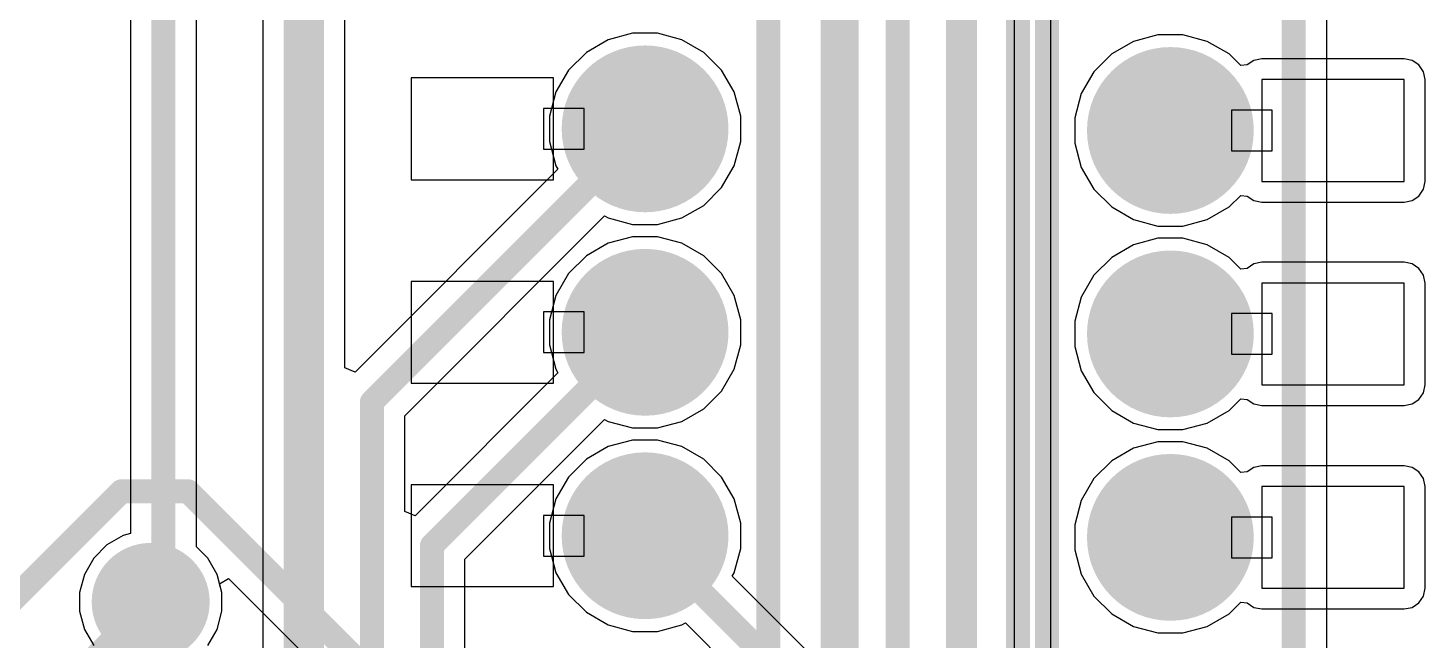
# Model space of a CAD drawing. Header units: inches. Extents: x -0.01 to 4.3, y -0.01 to 7.88.
# Drawn here: x 2.949 to 3.636, y 5.687 to 5.987 of the extents above; entities that cross this region are included whole.
import ezdxf

# ---------------------------------------------------------------- set-up
doc = ezdxf.new("R2010")
doc.units = ezdxf.units.IN
doc.header["$MEASUREMENT"] = 0
for name, color, linetype in [('Bottom Layer', 5, 'Continuous'), ('Bottom Solder', 6, 'Continuous'), ('Multi-Layer', 9, 'Continuous'), ('Pad Holes', 156, 'Continuous'), ('Top Layer', 1, 'Continuous'), ('Top Overlay', 2, 'Continuous'), ('Top Solder', 216, 'Continuous'), ('Via Holes', 16, 'Continuous')]:
    doc.layers.add(name, color=color, linetype=linetype)

# ---------------------------------------------------------------- blocks, each defined once
blk = doc.blocks.new('B___P____31')
at = {"layer": 'Bottom Layer'}
h = blk.add_hatch(color=5, dxfattribs=at)
edge = h.paths.add_edge_path()
edge.add_arc((0.3, 0.65), 0.037, 0, 360)
h = blk.add_hatch(color=5, dxfattribs=at)
edge = h.paths.add_edge_path()
edge.add_arc((0.3, 0.55), 0.037, 0, 360)
h = blk.add_hatch(color=5, dxfattribs=at)
edge = h.paths.add_edge_path()
edge.add_arc((0.3, 0.45), 0.037, 0, 360)
at = {"layer": 'Bottom Solder'}
h = blk.add_hatch(color=6, dxfattribs=at)
edge = h.paths.add_edge_path()
edge.add_arc((0.3, 0.65), 0.041, 0, 360)
h = blk.add_hatch(color=6, dxfattribs=at)
edge = h.paths.add_edge_path()
edge.add_arc((0.3, 0.55), 0.041, 0, 360)
h = blk.add_hatch(color=6, dxfattribs=at)
edge = h.paths.add_edge_path()
edge.add_arc((0.3, 0.45), 0.041, 0, 360)
at = {"layer": 'Multi-Layer'}
h = blk.add_hatch(color=9, dxfattribs=at)
edge = h.paths.add_edge_path()
edge.add_arc((0.3, 0.65), 0.037, 0, 360)
h = blk.add_hatch(color=9, dxfattribs=at)
edge = h.paths.add_edge_path()
edge.add_arc((0.3, 0.55), 0.037, 0, 360)
h = blk.add_hatch(color=9, dxfattribs=at)
edge = h.paths.add_edge_path()
edge.add_arc((0.3, 0.45), 0.037, 0, 360)
at = {"layer": 'Pad Holes'}
h = blk.add_hatch(color=7, dxfattribs=at)
edge = h.paths.add_edge_path()
edge.add_arc((0.3, 0.65), 0.02, 0, 360)
h = blk.add_hatch(color=7, dxfattribs=at)
edge = h.paths.add_edge_path()
edge.add_arc((0.3, 0.55), 0.02, 0, 360)
h = blk.add_hatch(color=7, dxfattribs=at)
edge = h.paths.add_edge_path()
edge.add_arc((0.3, 0.45), 0.02, 0, 360)
at = {"layer": 'Top Layer'}
h = blk.add_hatch(color=1, dxfattribs=at)
edge = h.paths.add_edge_path()
edge.add_arc((0.3, 0.65), 0.037, 0, 360)
h = blk.add_hatch(color=1, dxfattribs=at)
edge = h.paths.add_edge_path()
edge.add_arc((0.3, 0.55), 0.037, 0, 360)
h = blk.add_hatch(color=1, dxfattribs=at)
edge = h.paths.add_edge_path()
edge.add_arc((0.3, 0.45), 0.037, 0, 360)
at = {"layer": 'Top Solder'}
h = blk.add_hatch(color=216, dxfattribs=at)
edge = h.paths.add_edge_path()
edge.add_arc((0.3, 0.65), 0.041, 0, 360)
h = blk.add_hatch(color=216, dxfattribs=at)
edge = h.paths.add_edge_path()
edge.add_arc((0.3, 0.55), 0.041, 0, 360)
h = blk.add_hatch(color=216, dxfattribs=at)
edge = h.paths.add_edge_path()
edge.add_arc((0.3, 0.45), 0.041, 0, 360)
at = {"layer": 'Bottom Layer'}
for p, q in [((0.255, 0.675), (0.185, 0.675)), ((0.185, 0.675), (0.185, 0.625)), ((0.255, 0.625), (0.255, 0.675)), ((0.27, 0.66), (0.25, 0.66)), ((0.25, 0.66), (0.25, 0.64)), ((0.27, 0.64), (0.27, 0.66)), ((0.25, 0.64), (0.27, 0.64)), ((0.185, 0.625), (0.255, 0.625)), ((0.255, 0.575), (0.185, 0.575)), ((0.185, 0.575), (0.185, 0.525)), ((0.255, 0.525), (0.255, 0.575)), ((0.27, 0.56), (0.25, 0.56)), ((0.25, 0.56), (0.25, 0.54)), ((0.27, 0.54), (0.27, 0.56)), ((0.25, 0.54), (0.27, 0.54)), ((0.185, 0.525), (0.255, 0.525)), ((0.255, 0.475), (0.185, 0.475)), ((0.185, 0.475), (0.185, 0.425)), ((0.255, 0.425), (0.255, 0.475)), ((0.27, 0.46), (0.25, 0.46)), ((0.25, 0.46), (0.25, 0.44)), ((0.27, 0.44), (0.27, 0.46)), ((0.25, 0.44), (0.27, 0.44)), ((0.185, 0.425), (0.255, 0.425))]:
    blk.add_line(p, q, dxfattribs=at)
at = {"layer": 'Top Overlay'}
blk.add_lwpolyline([(0.4, 1.05, 0.01, 0.01, 0), (0.4, -1.05, 0.01, 0.01, 0)], format="xyseb", dxfattribs=at)
blk = doc.blocks.new('B___P____32')
at = {"layer": 'Bottom Layer'}
h = blk.add_hatch(color=5, dxfattribs=at)
edge = h.paths.add_edge_path()
edge.add_arc((-0.3, 0.65), 0.037, 0, 360)
h = blk.add_hatch(color=5, dxfattribs=at)
edge = h.paths.add_edge_path()
edge.add_arc((-0.3, 0.55), 0.037, 0, 360)
h = blk.add_hatch(color=5, dxfattribs=at)
edge = h.paths.add_edge_path()
edge.add_arc((-0.3, 0.45), 0.037, 0, 360)
at = {"layer": 'Bottom Solder'}
h = blk.add_hatch(color=6, dxfattribs=at)
edge = h.paths.add_edge_path()
edge.add_arc((-0.3, 0.65), 0.041, 0, 360)
h = blk.add_hatch(color=6, dxfattribs=at)
edge = h.paths.add_edge_path()
edge.add_arc((-0.3, 0.55), 0.041, 0, 360)
h = blk.add_hatch(color=6, dxfattribs=at)
edge = h.paths.add_edge_path()
edge.add_arc((-0.3, 0.45), 0.041, 0, 360)
at = {"layer": 'Multi-Layer'}
h = blk.add_hatch(color=9, dxfattribs=at)
edge = h.paths.add_edge_path()
edge.add_arc((-0.3, 0.65), 0.037, 0, 360)
h = blk.add_hatch(color=9, dxfattribs=at)
edge = h.paths.add_edge_path()
edge.add_arc((-0.3, 0.55), 0.037, 0, 360)
h = blk.add_hatch(color=9, dxfattribs=at)
edge = h.paths.add_edge_path()
edge.add_arc((-0.3, 0.45), 0.037, 0, 360)
at = {"layer": 'Pad Holes'}
h = blk.add_hatch(color=7, dxfattribs=at)
edge = h.paths.add_edge_path()
edge.add_arc((-0.3, 0.65), 0.02, 0, 360)
h = blk.add_hatch(color=7, dxfattribs=at)
edge = h.paths.add_edge_path()
edge.add_arc((-0.3, 0.55), 0.02, 0, 360)
h = blk.add_hatch(color=7, dxfattribs=at)
edge = h.paths.add_edge_path()
edge.add_arc((-0.3, 0.45), 0.02, 0, 360)
at = {"layer": 'Top Layer'}
h = blk.add_hatch(color=1, dxfattribs=at)
edge = h.paths.add_edge_path()
edge.add_arc((-0.3, 0.65), 0.037, 0, 360)
h = blk.add_hatch(color=1, dxfattribs=at)
edge = h.paths.add_edge_path()
edge.add_arc((-0.3, 0.55), 0.037, 0, 360)
h = blk.add_hatch(color=1, dxfattribs=at)
edge = h.paths.add_edge_path()
edge.add_arc((-0.3, 0.45), 0.037, 0, 360)
at = {"layer": 'Top Solder'}
h = blk.add_hatch(color=216, dxfattribs=at)
edge = h.paths.add_edge_path()
edge.add_arc((-0.3, 0.65), 0.041, 0, 360)
h = blk.add_hatch(color=216, dxfattribs=at)
edge = h.paths.add_edge_path()
edge.add_arc((-0.3, 0.55), 0.041, 0, 360)
h = blk.add_hatch(color=216, dxfattribs=at)
edge = h.paths.add_edge_path()
edge.add_arc((-0.3, 0.45), 0.041, 0, 360)
at = {"layer": 'Bottom Layer'}
for p, q in [((-0.255, 0.675), (-0.255, 0.625)), ((-0.185, 0.675), (-0.255, 0.675)), ((-0.185, 0.625), (-0.185, 0.675)), ((-0.27, 0.66), (-0.27, 0.64)), ((-0.25, 0.66), (-0.27, 0.66)), ((-0.25, 0.64), (-0.25, 0.66)), ((-0.27, 0.64), (-0.25, 0.64)), ((-0.255, 0.625), (-0.185, 0.625)), ((-0.255, 0.575), (-0.255, 0.525)), ((-0.185, 0.575), (-0.255, 0.575)), ((-0.185, 0.525), (-0.185, 0.575)), ((-0.27, 0.56), (-0.27, 0.54)), ((-0.25, 0.56), (-0.27, 0.56)), ((-0.25, 0.54), (-0.25, 0.56)), ((-0.27, 0.54), (-0.25, 0.54)), ((-0.255, 0.525), (-0.185, 0.525)), ((-0.255, 0.475), (-0.255, 0.425)), ((-0.185, 0.475), (-0.255, 0.475)), ((-0.185, 0.425), (-0.185, 0.475)), ((-0.27, 0.46), (-0.27, 0.44)), ((-0.25, 0.46), (-0.27, 0.46)), ((-0.25, 0.44), (-0.25, 0.46)), ((-0.27, 0.44), (-0.25, 0.44)), ((-0.255, 0.425), (-0.185, 0.425))]:
    blk.add_line(p, q, dxfattribs=at)
at = {"layer": 'Top Overlay'}
blk.add_lwpolyline([(-0.4, 1.05, 0.01, 0.01, 0), (-0.4, -1.05, 0.01, 0.01, 0)], format="xyseb", dxfattribs=at)

msp = doc.modelspace()

# ---------------------------------------------------------------- hatches: boundary and pattern name
at = {"layer": 'Bottom Layer'}
h = msp.add_hatch(color=5, dxfattribs=at)
edge = h.paths.add_edge_path()
edge.add_arc((3.00972, 5.70528), 0.025, 0, 360)
at = {"layer": 'Bottom Solder'}
h = msp.add_hatch(color=6, dxfattribs=at)
edge = h.paths.add_edge_path()
edge.add_arc((3.00972, 5.70528), 0.029, 0, 360)
at = {"layer": 'Top Layer'}
h = msp.add_hatch(color=1, dxfattribs=at)
edge = h.paths.add_edge_path()
edge.add_arc((3.00972, 5.70528), 0.025, 0, 360)
at = {"layer": 'Top Solder'}
h = msp.add_hatch(color=216, dxfattribs=at)
edge = h.paths.add_edge_path()
edge.add_arc((3.00972, 5.70528), 0.029, 0, 360)
at = {"layer": 'Via Holes'}
h = msp.add_hatch(color=7, dxfattribs=at)
edge = h.paths.add_edge_path()
edge.add_arc((3.00972, 5.70528), 0.014, 0, 360)

# ---------------------------------------------------------------- linework, layer by layer
at = {"layer": 'Bottom Layer'}
for p, q in [((3.45227, 5.3659), (3.45227, 6.55534)), ((3.50481, 5.984), (3.49286, 5.9808)), ((3.51719, 5.984), (3.50481, 5.984)), ((3.52914, 5.9808), (3.51719, 5.984)), ((3.49286, 5.9808), (3.48214, 5.97461)), ((3.53986, 5.97461), (3.52914, 5.9808)), ((3.48214, 5.97461), (3.47339, 5.96586)), ((3.54558, 5.96889), (3.53986, 5.97461)), ((3.54879, 5.96921), (3.54558, 5.96889)), ((3.5521, 5.97142), (3.54879, 5.96921)), ((3.556, 5.9722), (3.5521, 5.97142)), ((3.626, 5.9722), (3.556, 5.9722)), ((3.6299, 5.97142), (3.626, 5.9722)), ((3.63321, 5.96921), (3.6299, 5.97142)), ((3.63542, 5.9659), (3.63321, 5.96921)), ((3.47339, 5.96586), (3.4672, 5.95514)), ((3.6362, 5.962), (3.63542, 5.9659)), ((3.6362, 5.912), (3.6362, 5.962)), ((3.4672, 5.95514), (3.464, 5.94319)), ((3.464, 5.94319), (3.464, 5.93081)), ((3.464, 5.93081), (3.4672, 5.91886)), ((3.4672, 5.91886), (3.47339, 5.90814)), ((3.47339, 5.90814), (3.48214, 5.89939)), ((3.63321, 5.90479), (3.63542, 5.9081)), ((3.63542, 5.9081), (3.6362, 5.912)), ((3.53986, 5.89939), (3.54558, 5.90511)), ((3.54558, 5.90511), (3.54879, 5.90479)), ((3.54879, 5.90479), (3.5521, 5.90258)), ((3.5521, 5.90258), (3.556, 5.9018)), ((3.556, 5.9018), (3.626, 5.9018)), ((3.626, 5.9018), (3.6299, 5.90258)), ((3.6299, 5.90258), (3.63321, 5.90479)), ((3.48214, 5.89939), (3.49286, 5.8932)), ((3.49286, 5.8932), (3.50481, 5.89)), ((3.51719, 5.89), (3.52914, 5.8932)), ((3.52914, 5.8932), (3.53986, 5.89939)), ((3.50481, 5.89), (3.51719, 5.89)), ((3.49286, 5.8808), (3.48214, 5.87461)), ((3.50481, 5.884), (3.49286, 5.8808)), ((3.51719, 5.884), (3.50481, 5.884)), ((3.52914, 5.8808), (3.51719, 5.884)), ((3.53986, 5.87461), (3.52914, 5.8808)), ((3.48214, 5.87461), (3.47339, 5.86586)), ((3.54558, 5.86889), (3.53986, 5.87461)), ((3.47339, 5.86586), (3.4672, 5.85514)), ((3.54879, 5.86921), (3.54558, 5.86889)), ((3.5521, 5.87142), (3.54879, 5.86921)), ((3.556, 5.8722), (3.5521, 5.87142)), ((3.626, 5.8722), (3.556, 5.8722)), ((3.6299, 5.87142), (3.626, 5.8722)), ((3.63321, 5.86921), (3.6299, 5.87142)), ((3.63542, 5.8659), (3.63321, 5.86921)), ((3.6362, 5.862), (3.63542, 5.8659)), ((3.6362, 5.812), (3.6362, 5.862)), ((3.4672, 5.85514), (3.464, 5.84319)), ((3.464, 5.84319), (3.464, 5.83081)), ((3.464, 5.83081), (3.4672, 5.81886)), ((3.4672, 5.81886), (3.47339, 5.80814)), ((3.63542, 5.8081), (3.6362, 5.812)), ((3.47339, 5.80814), (3.48214, 5.79939)), ((3.53986, 5.79939), (3.54558, 5.80511)), ((3.54558, 5.80511), (3.54879, 5.80479)), ((3.54879, 5.80479), (3.5521, 5.80258)), ((3.6299, 5.80258), (3.63321, 5.80479)), ((3.63321, 5.80479), (3.63542, 5.8081)), ((3.48214, 5.79939), (3.49286, 5.7932)), ((3.52914, 5.7932), (3.53986, 5.79939)), ((3.5521, 5.80258), (3.556, 5.8018)), ((3.556, 5.8018), (3.626, 5.8018)), ((3.626, 5.8018), (3.6299, 5.80258)), ((3.49286, 5.7932), (3.50481, 5.79)), ((3.50481, 5.79), (3.51719, 5.79)), ((3.51719, 5.79), (3.52914, 5.7932)), ((3.50481, 5.784), (3.49286, 5.7808)), ((3.51719, 5.784), (3.50481, 5.784)), ((3.52914, 5.7808), (3.51719, 5.784)), ((3.49286, 5.7808), (3.48214, 5.77461)), ((3.53986, 5.77461), (3.52914, 5.7808)), ((3.48214, 5.77461), (3.47339, 5.76586)), ((3.54558, 5.76889), (3.53986, 5.77461)), ((3.5521, 5.77142), (3.54879, 5.76921)), ((3.556, 5.7722), (3.5521, 5.77142)), ((3.626, 5.7722), (3.556, 5.7722)), ((3.6299, 5.77142), (3.626, 5.7722)), ((3.63321, 5.76921), (3.6299, 5.77142)), ((3.47339, 5.76586), (3.4672, 5.75514)), ((3.54879, 5.76921), (3.54558, 5.76889)), ((3.63542, 5.7659), (3.63321, 5.76921)), ((3.6362, 5.762), (3.63542, 5.7659)), ((3.6362, 5.712), (3.6362, 5.762)), ((3.4672, 5.75514), (3.464, 5.74319)), ((3.464, 5.74319), (3.464, 5.73081)), ((3.464, 5.73081), (3.4672, 5.71886)), ((3.04357, 5.71419), (3.04805, 5.71678)), ((3.04805, 5.71678), (3.09792, 5.66691)), ((3.4672, 5.71886), (3.47339, 5.70814)), ((3.04472, 5.70989), (3.04357, 5.71419)), ((3.04472, 5.70067), (3.04472, 5.70989)), ((3.47339, 5.70814), (3.48214, 5.69939)), ((3.63321, 5.70479), (3.63542, 5.7081)), ((3.63542, 5.7081), (3.6362, 5.712)), ((3.04234, 5.69177), (3.04472, 5.70067)), ((3.53986, 5.69939), (3.54558, 5.70511)), ((3.54558, 5.70511), (3.54879, 5.70479)), ((3.54879, 5.70479), (3.5521, 5.70258)), ((3.5521, 5.70258), (3.556, 5.7018)), ((3.556, 5.7018), (3.626, 5.7018)), ((3.626, 5.7018), (3.6299, 5.70258)), ((3.6299, 5.70258), (3.63321, 5.70479)), ((3.48214, 5.69939), (3.49286, 5.6932)), ((3.52914, 5.6932), (3.53986, 5.69939)), ((3.03773, 5.68379), (3.04234, 5.69177)), ((3.49286, 5.6932), (3.50481, 5.69)), ((3.50481, 5.69), (3.51719, 5.69)), ((3.51719, 5.69), (3.52914, 5.6932))]:
    msp.add_line(p, q, dxfattribs=at)
for points in [[(3.345, 5.40255, 0.01181, 0.01181, 0), (3.345, 7.06163, 0.01181, 0.01181, 0)], [(3.377, 5.39036, 0.01181, 0.01181, 0), (3.377, 6.90759, 0.01181, 0.01181, 0)], [(3.31338, 5.41269, 0.01181, 0.01181, 0), (3.31338, 6.67717, 0.01181, 0.01181, 0)], [(3.40653, 5.37813, 0.01181, 0.01181, 0), (3.40653, 6.63253, 0.01181, 0.01181, 0)], [(3.43606, 5.3659, 0.01181, 0.01181, 0), (3.43606, 6.56205, 0.01181, 0.01181, 0)], [(2.94011, 5.70443, 0.01181, 0.01181, 0), (2.9953, 5.75962, 0.01181, 0.01181, 0)], [(2.9953, 5.75962, 0.01181, 0.01181, 0), (3.02814, 5.75962, 0.01181, 0.01181, 0)], [(3.02814, 5.75962, 0.01181, 0.01181, 0), (3.11413, 5.67363, 0.01181, 0.01181, 0)], [(2.96964, 5.6652, 0.01181, 0.01181, 0), (3.00972, 5.70528, 0.01181, 0.01181, 0)]]:
    msp.add_lwpolyline(points, format="xyseb", dxfattribs=at)
for points in [[(2.99235, 5.75962, 0.00591, 0.00591, 1), (2.99825, 5.75962, 0.00591, 0.00591, 1)], [(2.99235, 5.75962, 0.00591, 0.00591, 1), (2.99825, 5.75962, 0.00591, 0.00591, 1)], [(3.02519, 5.75962, 0.00591, 0.00591, 1), (3.03109, 5.75962, 0.00591, 0.00591, 1)], [(3.02519, 5.75962, 0.00591, 0.00591, 1), (3.03109, 5.75962, 0.00591, 0.00591, 1)], [(3.00677, 5.70528, 0.00591, 0.00591, 1), (3.01267, 5.70528, 0.00591, 0.00591, 1)]]:
    msp.add_lwpolyline(points, format="xyseb", close=True, dxfattribs=at)
at = {"layer": 'Top Layer'}
for p, q in [((3.58784, 5.49985), (3.58784, 6.27638)), ((3.43416, 6.17638), (3.43416, 5.41189)), ((3.03222, 5.73228), (3.03222, 6.08315)), ((2.99978, 6.07644), (2.99978, 5.73885)), ((3.10523, 5.82028), (3.10523, 6.067)), ((3.06477, 6.05862), (3.06477, 5.56438)), ((3.24657, 5.9848), (3.23461, 5.98159)), ((3.25894, 5.9848), (3.24657, 5.9848)), ((3.2709, 5.98159), (3.25894, 5.9848)), ((3.2239, 5.9754), (3.21515, 5.96665)), ((3.23461, 5.98159), (3.2239, 5.9754)), ((3.28161, 5.9754), (3.2709, 5.98159)), ((3.29037, 5.96665), (3.28161, 5.9754)), ((3.21515, 5.96665), (3.20896, 5.95594)), ((3.29655, 5.95594), (3.29037, 5.96665)), ((3.20896, 5.95594), (3.20576, 5.94398)), ((3.29976, 5.94398), (3.29655, 5.95594)), ((3.20576, 5.94398), (3.20576, 5.93161)), ((3.29976, 5.93161), (3.29976, 5.94398)), ((3.20576, 5.93161), (3.20896, 5.91965)), ((3.29655, 5.91965), (3.29976, 5.93161)), ((3.20995, 5.91793), (3.11023, 5.8182)), ((3.20896, 5.91965), (3.20995, 5.91793)), ((3.29037, 5.90894), (3.29655, 5.91965)), ((3.28161, 5.90019), (3.29037, 5.90894)), ((3.2709, 5.894), (3.28161, 5.90019)), ((3.13468, 5.79679), (3.23289, 5.89499)), ((3.23289, 5.89499), (3.23461, 5.894)), ((3.23461, 5.894), (3.24657, 5.8908)), ((3.25894, 5.8908), (3.2709, 5.894)), ((3.24657, 5.8908), (3.25894, 5.8908)), ((3.23461, 5.88159), (3.2239, 5.8754)), ((3.24657, 5.8848), (3.23461, 5.88159)), ((3.25894, 5.8848), (3.24657, 5.8848)), ((3.2709, 5.88159), (3.25894, 5.8848)), ((3.28161, 5.8754), (3.2709, 5.88159)), ((3.2239, 5.8754), (3.21515, 5.86665)), ((3.29037, 5.86665), (3.28161, 5.8754)), ((3.21515, 5.86665), (3.20896, 5.85594)), ((3.29655, 5.85594), (3.29037, 5.86665)), ((3.20896, 5.85594), (3.20576, 5.84398)), ((3.29976, 5.84398), (3.29655, 5.85594)), ((3.20576, 5.84398), (3.20576, 5.83161)), ((3.29976, 5.83161), (3.29976, 5.84398)), ((3.20576, 5.83161), (3.20896, 5.81965)), ((3.29655, 5.81965), (3.29976, 5.83161)), ((3.11023, 5.8182), (3.10523, 5.82028)), ((3.20995, 5.81793), (3.13968, 5.74766)), ((3.20896, 5.81965), (3.20995, 5.81793)), ((3.29037, 5.80894), (3.29655, 5.81965)), ((3.28161, 5.80019), (3.29037, 5.80894)), ((3.13468, 5.74973), (3.13468, 5.79679)), ((3.2709, 5.794), (3.28161, 5.80019)), ((3.16421, 5.72631), (3.23289, 5.79499)), ((3.23289, 5.79499), (3.23461, 5.794)), ((3.23461, 5.794), (3.24657, 5.7908)), ((3.24657, 5.7908), (3.25894, 5.7908)), ((3.25894, 5.7908), (3.2709, 5.794)), ((3.24657, 5.7848), (3.23461, 5.78159)), ((3.25894, 5.7848), (3.24657, 5.7848)), ((3.2709, 5.78159), (3.25894, 5.7848)), ((3.23461, 5.78159), (3.2239, 5.7754)), ((3.28161, 5.7754), (3.2709, 5.78159)), ((3.2239, 5.7754), (3.21515, 5.76665)), ((3.29037, 5.76665), (3.28161, 5.7754)), ((3.21515, 5.76665), (3.20896, 5.75594)), ((3.29655, 5.75594), (3.29037, 5.76665)), ((3.20896, 5.75594), (3.20576, 5.74398)), ((3.29976, 5.74398), (3.29655, 5.75594)), ((3.13968, 5.74766), (3.13468, 5.74973)), ((3.20576, 5.74398), (3.20576, 5.73161)), ((3.29976, 5.73161), (3.29976, 5.74398)), ((2.99621, 5.73789), (2.98823, 5.73329)), ((2.99978, 5.73885), (2.99621, 5.73789)), ((2.98823, 5.73329), (2.98171, 5.72677)), ((3.03773, 5.72677), (3.03222, 5.73228)), ((3.20576, 5.73161), (3.20896, 5.71965)), ((3.29655, 5.71965), (3.29976, 5.73161)), ((2.98171, 5.72677), (2.97711, 5.71879)), ((3.04234, 5.71879), (3.03773, 5.72677)), ((3.16421, 5.52991), (3.16421, 5.72631)), ((2.97711, 5.71879), (2.97472, 5.70989)), ((3.04472, 5.70989), (3.04234, 5.71879)), ((3.20896, 5.71965), (3.21515, 5.70894)), ((3.29556, 5.71793), (3.29655, 5.71965)), ((3.33447, 5.67902), (3.29556, 5.71793)), ((2.97472, 5.70989), (2.97472, 5.70067)), ((3.04472, 5.70067), (3.04472, 5.70989)), ((3.21515, 5.70894), (3.2239, 5.70019)), ((2.97472, 5.70067), (2.97711, 5.69177)), ((3.04234, 5.69177), (3.04472, 5.70067)), ((3.2239, 5.70019), (3.23461, 5.694)), ((3.23461, 5.694), (3.24657, 5.6908)), ((3.25894, 5.6908), (3.2709, 5.694)), ((3.2709, 5.694), (3.27262, 5.69499)), ((3.27262, 5.69499), (3.30678, 5.66083)), ((2.97711, 5.69177), (2.98171, 5.68379)), ((3.03773, 5.68379), (3.04234, 5.69177)), ((3.24657, 5.6908), (3.25894, 5.6908))]:
    msp.add_line(p, q, dxfattribs=at)
for points in [[(3.57162, 5.49314, 0.01181, 0.01181, 0), (3.57162, 6.27638, 0.01181, 0.01181, 0)], [(3.45038, 5.41189, 0.01181, 0.01181, 0), (3.45038, 6.17638, 0.01181, 0.01181, 0)], [(3.016, 5.71156, 0.01181, 0.01181, 0), (3.016, 6.08315, 0.01181, 0.01181, 0)], [(3.085, 5.556, 0.01969, 0.01969, 0), (3.085, 6.067, 0.01969, 0.01969, 0)], [(3.11846, 5.8035, 0.01181, 0.01181, 0), (3.25276, 5.9378, 0.01181, 0.01181, 0)], [(3.14799, 5.73303, 0.01181, 0.01181, 0), (3.25276, 5.8378, 0.01181, 0.01181, 0)], [(3.11846, 5.54214, 0.01181, 0.01181, 0), (3.11846, 5.8035, 0.01181, 0.01181, 0)], [(3.25276, 5.7378, 0.01181, 0.01181, 0), (3.323, 5.66755, 0.01181, 0.01181, 0)], [(3.14799, 5.52991, 0.01181, 0.01181, 0), (3.14799, 5.73303, 0.01181, 0.01181, 0)], [(3.00972, 5.70528, 0.01181, 0.01181, 0), (3.016, 5.71156, 0.01181, 0.01181, 0)]]:
    msp.add_lwpolyline(points, format="xyseb", dxfattribs=at)
for points in [[(3.2498, 5.9378, 0.00591, 0.00591, 1), (3.25571, 5.9378, 0.00591, 0.00591, 1)], [(3.2498, 5.8378, 0.00591, 0.00591, 1), (3.25571, 5.8378, 0.00591, 0.00591, 1)], [(3.11551, 5.8035, 0.00591, 0.00591, 1), (3.12142, 5.8035, 0.00591, 0.00591, 1)], [(3.11551, 5.8035, 0.00591, 0.00591, 1), (3.12142, 5.8035, 0.00591, 0.00591, 1)], [(3.2498, 5.7378, 0.00591, 0.00591, 1), (3.25571, 5.7378, 0.00591, 0.00591, 1)], [(3.14504, 5.73303, 0.00591, 0.00591, 1), (3.15094, 5.73303, 0.00591, 0.00591, 1)], [(3.14504, 5.73303, 0.00591, 0.00591, 1), (3.15094, 5.73303, 0.00591, 0.00591, 1)], [(3.01305, 5.71156, 0.00591, 0.00591, 1), (3.01895, 5.71156, 0.00591, 0.00591, 1)], [(3.01305, 5.71156, 0.00591, 0.00591, 1), (3.01895, 5.71156, 0.00591, 0.00591, 1)], [(3.00677, 5.70528, 0.00591, 0.00591, 1), (3.01267, 5.70528, 0.00591, 0.00591, 1)]]:
    msp.add_lwpolyline(points, format="xyseb", close=True, dxfattribs=at)

# ---------------------------------------------------------------- block references
at = {"rotation": 180}
for name, p in [('B___P____32', (2.95276, 6.3878)), ('B___P____31', (3.811, 6.387))]:
    msp.add_blockref(name, p, dxfattribs=at)

doc.saveas('drawing.dxf')
